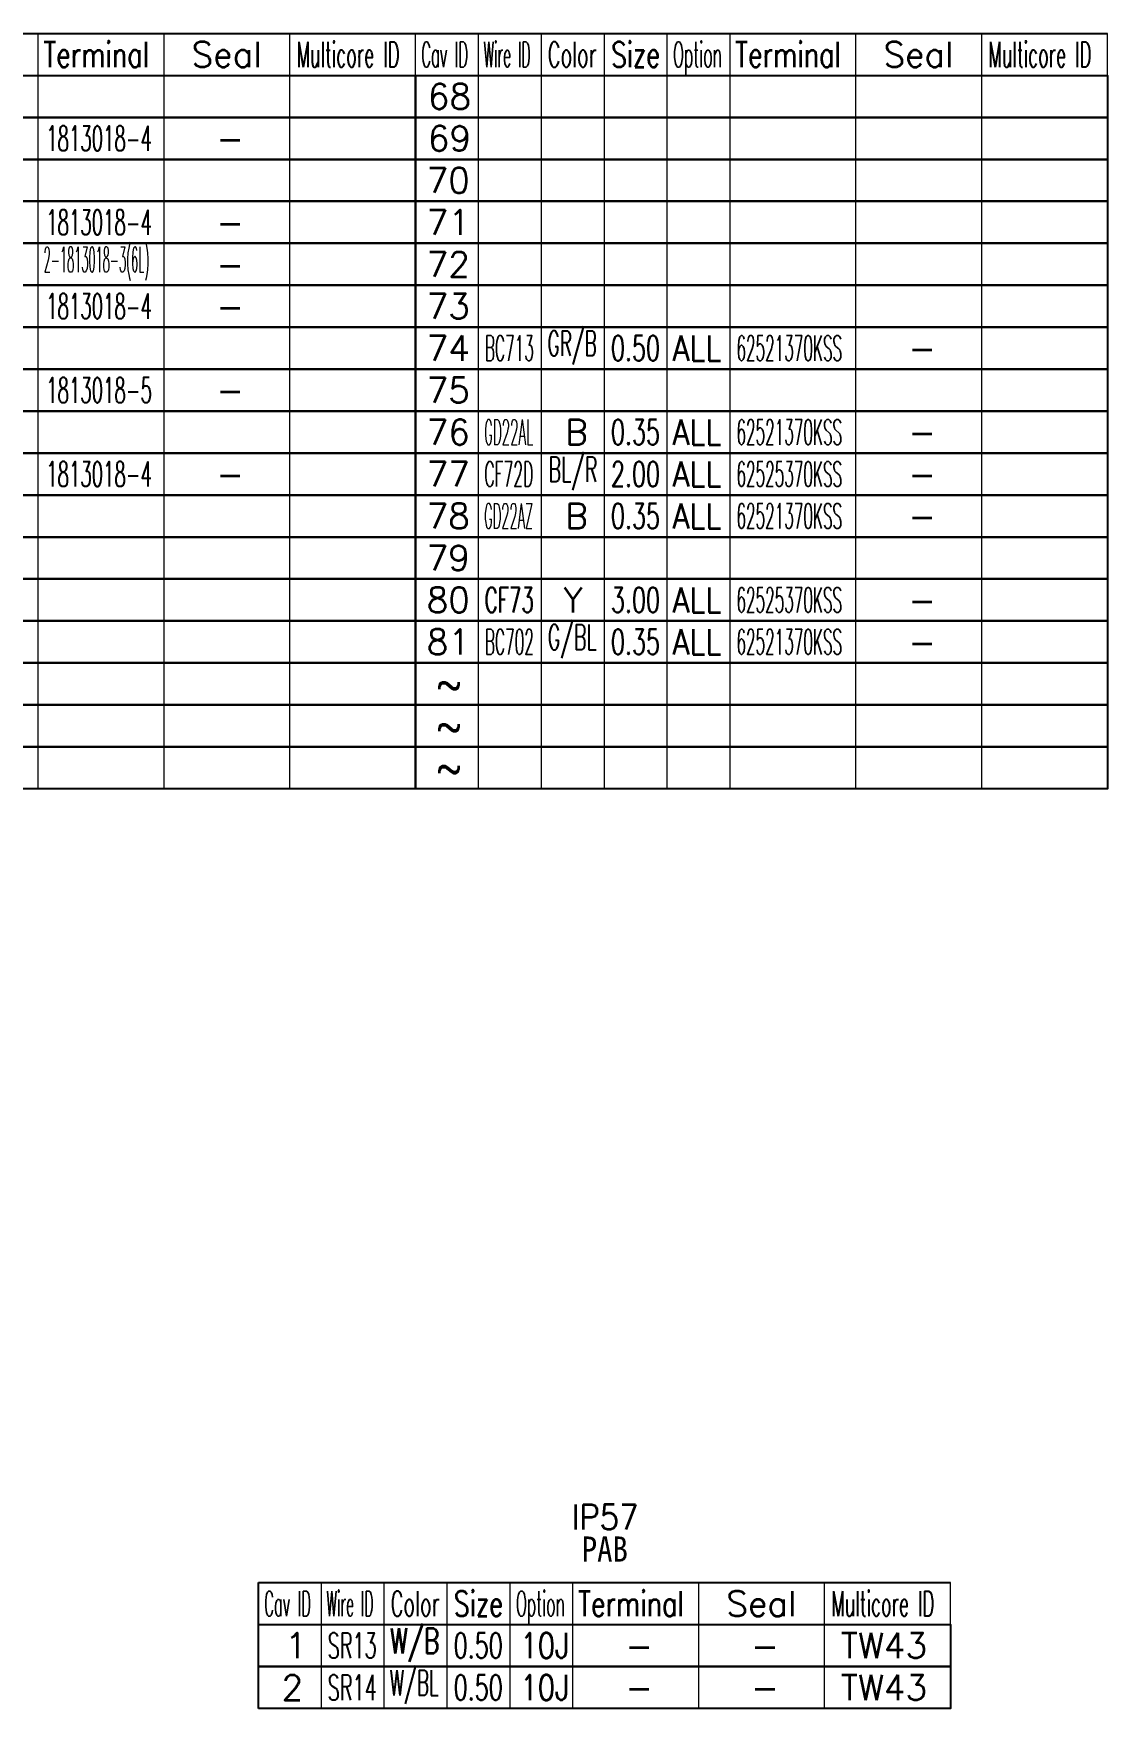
# Model space of a CAD drawing. Header units: inches. Extents: x 47316 to 59086, y 3141 to 11743.
# Drawn here: x 53661.2 to 53789.2, y 8757.3 to 8956.8 of the extents above; entities that cross this region are included whole.
import ezdxf

# ---------------------------------------------------------------- set-up
doc = ezdxf.new("R2010")
doc.units = ezdxf.units.IN
doc.header["$MEASUREMENT"] = 0
doc.styles.get("Standard").update_dxf_attribs({"font": ''})
doc.styles.get('Standard').set_extended_font_data('SimSun')

msp = doc.modelspace()

# ---------------------------------------------------------------- linework, layer by layer
at = {"color": 0, "linetype": 'Continuous', "lineweight": -2}
for p, q in [((53376.74, 8956.85), (53789.24, 8956.85)), ((53376.74, 8951.85), (53789.24, 8951.85)), ((53688, 8772.25), (53770.5, 8772.25)), ((53688, 8767.25), (53688, 8772.25)), ((53688, 8767.25), (53770.5, 8767.25))]:
    msp.add_line(p, q, dxfattribs=at)
at = {"color": 7, "linetype": 'Continuous', "lineweight": 15}
for p, q in [((53661.74, 8951.85), (53661.74, 8956.85)), ((53676.74, 8951.85), (53676.74, 8956.85)), ((53691.74, 8951.85), (53691.74, 8956.85)), ((53706.74, 8951.85), (53706.74, 8956.85)), ((53714.24, 8951.85), (53714.24, 8956.85)), ((53721.74, 8951.85), (53721.74, 8956.85)), ((53729.24, 8951.85), (53729.24, 8956.85)), ((53736.74, 8951.85), (53736.74, 8956.85)), ((53744.24, 8951.85), (53744.24, 8956.85)), ((53759.24, 8951.85), (53759.24, 8956.85)), ((53774.24, 8951.85), (53774.24, 8956.85)), ((53789.24, 8951.85), (53789.24, 8956.85)), ((53695.5, 8767.25), (53695.5, 8772.25)), ((53703, 8767.25), (53703, 8772.25)), ((53710.5, 8767.25), (53710.5, 8772.25)), ((53718, 8767.25), (53718, 8772.25)), ((53725.5, 8767.25), (53725.5, 8772.25)), ((53740.5, 8767.25), (53740.5, 8772.25)), ((53755.5, 8767.25), (53755.5, 8772.25)), ((53770.5, 8767.25), (53770.5, 8772.25))]:
    msp.add_line(p, q, dxfattribs=at)
at = {"color": 102, "linetype": 'Continuous', "lineweight": 15}
for p, q in [((53661.74, 8946.85), (53661.74, 8951.85)), ((53676.74, 8946.85), (53676.74, 8951.85)), ((53691.74, 8946.85), (53691.74, 8951.85)), ((53714.24, 8946.85), (53714.24, 8951.85)), ((53721.74, 8946.85), (53721.74, 8951.85)), ((53729.24, 8946.85), (53729.24, 8951.85)), ((53736.74, 8946.85), (53736.74, 8951.85)), ((53744.24, 8946.85), (53744.24, 8951.85)), ((53759.24, 8946.85), (53759.24, 8951.85)), ((53774.24, 8946.85), (53774.24, 8951.85)), ((53661.74, 8941.85), (53661.74, 8946.85)), ((53676.74, 8941.85), (53676.74, 8946.85)), ((53691.74, 8941.85), (53691.74, 8946.85)), ((53714.24, 8941.85), (53714.24, 8946.85)), ((53721.74, 8941.85), (53721.74, 8946.85)), ((53729.24, 8941.85), (53729.24, 8946.85)), ((53736.74, 8941.85), (53736.74, 8946.85)), ((53744.24, 8941.85), (53744.24, 8946.85)), ((53759.24, 8941.85), (53759.24, 8946.85)), ((53774.24, 8941.85), (53774.24, 8946.85)), ((53661.74, 8936.85), (53661.74, 8941.85)), ((53676.74, 8936.85), (53676.74, 8941.85)), ((53691.74, 8936.85), (53691.74, 8941.85)), ((53714.24, 8936.85), (53714.24, 8941.85)), ((53721.74, 8936.85), (53721.74, 8941.85)), ((53729.24, 8936.85), (53729.24, 8941.85)), ((53736.74, 8936.85), (53736.74, 8941.85)), ((53744.24, 8936.85), (53744.24, 8941.85)), ((53759.24, 8936.85), (53759.24, 8941.85)), ((53774.24, 8936.85), (53774.24, 8941.85)), ((53661.74, 8931.85), (53661.74, 8936.85)), ((53676.74, 8931.85), (53676.74, 8936.85)), ((53691.74, 8931.85), (53691.74, 8936.85)), ((53714.24, 8931.85), (53714.24, 8936.85)), ((53721.74, 8931.85), (53721.74, 8936.85)), ((53729.24, 8931.85), (53729.24, 8936.85)), ((53736.74, 8931.85), (53736.74, 8936.85)), ((53744.24, 8931.85), (53744.24, 8936.85)), ((53759.24, 8931.85), (53759.24, 8936.85)), ((53774.24, 8931.85), (53774.24, 8936.85)), ((53661.74, 8926.85), (53661.74, 8931.85)), ((53676.74, 8926.85), (53676.74, 8931.85)), ((53691.74, 8926.85), (53691.74, 8931.85)), ((53714.24, 8926.85), (53714.24, 8931.85)), ((53721.74, 8926.85), (53721.74, 8931.85)), ((53729.24, 8926.85), (53729.24, 8931.85)), ((53736.74, 8926.85), (53736.74, 8931.85)), ((53744.24, 8926.85), (53744.24, 8931.85)), ((53759.24, 8926.85), (53759.24, 8931.85)), ((53774.24, 8926.85), (53774.24, 8931.85)), ((53661.74, 8921.85), (53661.74, 8926.85)), ((53676.74, 8921.85), (53676.74, 8926.85)), ((53691.74, 8921.85), (53691.74, 8926.85)), ((53714.24, 8921.85), (53714.24, 8926.85)), ((53721.74, 8921.85), (53721.74, 8926.85)), ((53729.24, 8921.85), (53729.24, 8926.85)), ((53736.74, 8921.85), (53736.74, 8926.85)), ((53744.24, 8921.85), (53744.24, 8926.85)), ((53759.24, 8921.85), (53759.24, 8926.85)), ((53774.24, 8921.85), (53774.24, 8926.85)), ((53661.74, 8916.85), (53661.74, 8921.85)), ((53676.74, 8916.85), (53676.74, 8921.85)), ((53691.74, 8916.85), (53691.74, 8921.85)), ((53714.24, 8916.85), (53714.24, 8921.85)), ((53721.74, 8916.85), (53721.74, 8921.85)), ((53729.24, 8916.85), (53729.24, 8921.85)), ((53736.74, 8916.85), (53736.74, 8921.85)), ((53744.24, 8916.85), (53744.24, 8921.85)), ((53759.24, 8916.85), (53759.24, 8921.85)), ((53774.24, 8916.85), (53774.24, 8921.85)), ((53661.74, 8911.85), (53661.74, 8916.85)), ((53676.74, 8911.85), (53676.74, 8916.85)), ((53691.74, 8911.85), (53691.74, 8916.85)), ((53714.24, 8911.85), (53714.24, 8916.85)), ((53721.74, 8911.85), (53721.74, 8916.85)), ((53729.24, 8911.85), (53729.24, 8916.85)), ((53736.74, 8911.85), (53736.74, 8916.85)), ((53744.24, 8911.85), (53744.24, 8916.85)), ((53759.24, 8911.85), (53759.24, 8916.85)), ((53774.24, 8911.85), (53774.24, 8916.85)), ((53661.74, 8906.85), (53661.74, 8911.85)), ((53676.74, 8906.85), (53676.74, 8911.85)), ((53691.74, 8906.85), (53691.74, 8911.85)), ((53714.24, 8906.85), (53714.24, 8911.85)), ((53721.74, 8906.85), (53721.74, 8911.85)), ((53729.24, 8906.85), (53729.24, 8911.85)), ((53736.74, 8906.85), (53736.74, 8911.85)), ((53744.24, 8906.85), (53744.24, 8911.85)), ((53759.24, 8906.85), (53759.24, 8911.85)), ((53774.24, 8906.85), (53774.24, 8911.85)), ((53661.74, 8901.85), (53661.74, 8906.85)), ((53676.74, 8901.85), (53676.74, 8906.85)), ((53691.74, 8901.85), (53691.74, 8906.85)), ((53714.24, 8901.85), (53714.24, 8906.85)), ((53721.74, 8901.85), (53721.74, 8906.85)), ((53729.24, 8901.85), (53729.24, 8906.85)), ((53736.74, 8901.85), (53736.74, 8906.85)), ((53744.24, 8901.85), (53744.24, 8906.85)), ((53759.24, 8901.85), (53759.24, 8906.85)), ((53774.24, 8901.85), (53774.24, 8906.85)), ((53661.74, 8896.85), (53661.74, 8901.85)), ((53676.74, 8896.85), (53676.74, 8901.85)), ((53691.74, 8896.85), (53691.74, 8901.85)), ((53714.24, 8896.85), (53714.24, 8901.85)), ((53721.74, 8896.85), (53721.74, 8901.85)), ((53729.24, 8896.85), (53729.24, 8901.85)), ((53736.74, 8896.85), (53736.74, 8901.85)), ((53744.24, 8896.85), (53744.24, 8901.85)), ((53759.24, 8896.85), (53759.24, 8901.85)), ((53774.24, 8896.85), (53774.24, 8901.85)), ((53661.74, 8891.85), (53661.74, 8896.85)), ((53676.74, 8891.85), (53676.74, 8896.85)), ((53691.74, 8891.85), (53691.74, 8896.85)), ((53714.24, 8891.85), (53714.24, 8896.85)), ((53721.74, 8891.85), (53721.74, 8896.85)), ((53729.24, 8891.85), (53729.24, 8896.85)), ((53736.74, 8891.85), (53736.74, 8896.85)), ((53744.24, 8891.85), (53744.24, 8896.85)), ((53759.24, 8891.85), (53759.24, 8896.85)), ((53774.24, 8891.85), (53774.24, 8896.85)), ((53661.74, 8886.85), (53661.74, 8891.85)), ((53676.74, 8886.85), (53676.74, 8891.85)), ((53691.74, 8886.85), (53691.74, 8891.85)), ((53714.24, 8886.85), (53714.24, 8891.85)), ((53721.74, 8886.85), (53721.74, 8891.85)), ((53729.24, 8886.85), (53729.24, 8891.85)), ((53736.74, 8886.85), (53736.74, 8891.85)), ((53744.24, 8886.85), (53744.24, 8891.85)), ((53759.24, 8886.85), (53759.24, 8891.85)), ((53774.24, 8886.85), (53774.24, 8891.85)), ((53661.74, 8881.85), (53661.74, 8886.85)), ((53676.74, 8881.85), (53676.74, 8886.85)), ((53691.74, 8881.85), (53691.74, 8886.85)), ((53714.24, 8881.85), (53714.24, 8886.85)), ((53721.74, 8881.85), (53721.74, 8886.85)), ((53729.24, 8881.85), (53729.24, 8886.85)), ((53736.74, 8881.85), (53736.74, 8886.85)), ((53744.24, 8881.85), (53744.24, 8886.85)), ((53759.24, 8881.85), (53759.24, 8886.85)), ((53774.24, 8881.85), (53774.24, 8886.85)), ((53661.74, 8876.85), (53661.74, 8881.85)), ((53676.74, 8876.85), (53676.74, 8881.85)), ((53691.74, 8876.85), (53691.74, 8881.85)), ((53714.24, 8876.85), (53714.24, 8881.85)), ((53721.74, 8876.85), (53721.74, 8881.85)), ((53729.24, 8876.85), (53729.24, 8881.85)), ((53736.74, 8876.85), (53736.74, 8881.85)), ((53744.24, 8876.85), (53744.24, 8881.85)), ((53759.24, 8876.85), (53759.24, 8881.85)), ((53774.24, 8876.85), (53774.24, 8881.85)), ((53661.74, 8871.85), (53661.74, 8876.85)), ((53676.74, 8871.85), (53676.74, 8876.85)), ((53691.74, 8871.85), (53691.74, 8876.85)), ((53714.24, 8871.85), (53714.24, 8876.85)), ((53721.74, 8871.85), (53721.74, 8876.85)), ((53729.24, 8871.85), (53729.24, 8876.85)), ((53736.74, 8871.85), (53736.74, 8876.85)), ((53744.24, 8871.85), (53744.24, 8876.85)), ((53759.24, 8871.85), (53759.24, 8876.85)), ((53774.24, 8871.85), (53774.24, 8876.85)), ((53661.74, 8866.85), (53661.74, 8871.85)), ((53676.74, 8866.85), (53676.74, 8871.85)), ((53691.74, 8866.85), (53691.74, 8871.85)), ((53714.24, 8866.85), (53714.24, 8871.85)), ((53721.74, 8866.85), (53721.74, 8871.85)), ((53729.24, 8866.85), (53729.24, 8871.85)), ((53736.74, 8866.85), (53736.74, 8871.85)), ((53744.24, 8866.85), (53744.24, 8871.85)), ((53759.24, 8866.85), (53759.24, 8871.85)), ((53774.24, 8866.85), (53774.24, 8871.85)), ((53695.5, 8762.25), (53695.5, 8767.25)), ((53703, 8762.25), (53703, 8767.25)), ((53710.5, 8762.25), (53710.5, 8767.25)), ((53718, 8762.25), (53718, 8767.25)), ((53725.5, 8762.25), (53725.5, 8767.25)), ((53740.5, 8762.25), (53740.5, 8767.25)), ((53755.5, 8762.25), (53755.5, 8767.25)), ((53695.5, 8757.25), (53695.5, 8762.25)), ((53703, 8757.25), (53703, 8762.25)), ((53710.5, 8757.25), (53710.5, 8762.25)), ((53718, 8757.25), (53718, 8762.25)), ((53725.5, 8757.25), (53725.5, 8762.25)), ((53740.5, 8757.25), (53740.5, 8762.25)), ((53755.5, 8757.25), (53755.5, 8762.25))]:
    msp.add_line(p, q, dxfattribs=at)
at = {"color": 0, "linetype": 'Continuous', "lineweight": -2}
for points in [[(53624.24, 8946.85), (53624.24, 8951.85), (53706.74, 8951.85), (53706.74, 8946.85)], [(53706.74, 8946.85), (53706.74, 8951.85), (53789.24, 8951.85), (53789.24, 8946.85)], [(53624.24, 8941.85), (53624.24, 8946.85), (53706.74, 8946.85), (53706.74, 8941.85)], [(53706.74, 8941.85), (53706.74, 8946.85), (53789.24, 8946.85), (53789.24, 8941.85)], [(53624.24, 8936.85), (53624.24, 8941.85), (53706.74, 8941.85), (53706.74, 8936.85)], [(53706.74, 8936.85), (53706.74, 8941.85), (53789.24, 8941.85), (53789.24, 8936.85)], [(53624.24, 8931.85), (53624.24, 8936.85), (53706.74, 8936.85), (53706.74, 8931.85)], [(53706.74, 8931.85), (53706.74, 8936.85), (53789.24, 8936.85), (53789.24, 8931.85)], [(53624.24, 8926.85), (53624.24, 8931.85), (53706.74, 8931.85), (53706.74, 8926.85)], [(53706.74, 8926.85), (53706.74, 8931.85), (53789.24, 8931.85), (53789.24, 8926.85)], [(53624.24, 8921.85), (53624.24, 8926.85), (53706.74, 8926.85), (53706.74, 8921.85)], [(53706.74, 8921.85), (53706.74, 8926.85), (53789.24, 8926.85), (53789.24, 8921.85)], [(53624.24, 8916.85), (53624.24, 8921.85), (53706.74, 8921.85), (53706.74, 8916.85)], [(53706.74, 8916.85), (53706.74, 8921.85), (53789.24, 8921.85), (53789.24, 8916.85)], [(53624.24, 8911.85), (53624.24, 8916.85), (53706.74, 8916.85), (53706.74, 8911.85)], [(53706.74, 8911.85), (53706.74, 8916.85), (53789.24, 8916.85), (53789.24, 8911.85)], [(53624.24, 8906.85), (53624.24, 8911.85), (53706.74, 8911.85), (53706.74, 8906.85)], [(53706.74, 8906.85), (53706.74, 8911.85), (53789.24, 8911.85), (53789.24, 8906.85)], [(53624.24, 8901.85), (53624.24, 8906.85), (53706.74, 8906.85), (53706.74, 8901.85)], [(53706.74, 8901.85), (53706.74, 8906.85), (53789.24, 8906.85), (53789.24, 8901.85)], [(53624.24, 8896.85), (53624.24, 8901.85), (53706.74, 8901.85), (53706.74, 8896.85)], [(53706.74, 8896.85), (53706.74, 8901.85), (53789.24, 8901.85), (53789.24, 8896.85)], [(53624.24, 8891.85), (53624.24, 8896.85), (53706.74, 8896.85), (53706.74, 8891.85)], [(53706.74, 8891.85), (53706.74, 8896.85), (53789.24, 8896.85), (53789.24, 8891.85)], [(53624.24, 8886.85), (53624.24, 8891.85), (53706.74, 8891.85), (53706.74, 8886.85)], [(53706.74, 8886.85), (53706.74, 8891.85), (53789.24, 8891.85), (53789.24, 8886.85)], [(53624.24, 8881.85), (53624.24, 8886.85), (53706.74, 8886.85), (53706.74, 8881.85)], [(53706.74, 8881.85), (53706.74, 8886.85), (53789.24, 8886.85), (53789.24, 8881.85)], [(53624.24, 8876.85), (53624.24, 8881.85), (53706.74, 8881.85), (53706.74, 8876.85)], [(53706.74, 8876.85), (53706.74, 8881.85), (53789.24, 8881.85), (53789.24, 8876.85)], [(53624.24, 8871.85), (53624.24, 8876.85), (53706.74, 8876.85), (53706.74, 8871.85)], [(53706.74, 8871.85), (53706.74, 8876.85), (53789.24, 8876.85), (53789.24, 8871.85)], [(53624.24, 8866.85), (53624.24, 8871.85), (53706.74, 8871.85), (53706.74, 8866.85)], [(53706.74, 8866.85), (53706.74, 8871.85), (53789.24, 8871.85), (53789.24, 8866.85)], [(53688, 8762.25), (53688, 8767.25), (53770.5, 8767.25), (53770.5, 8762.25)], [(53688, 8757.25), (53688, 8762.25), (53770.5, 8762.25), (53770.5, 8757.25)]]:
    msp.add_lwpolyline(points, close=True, dxfattribs=at)

# ---------------------------------------------------------------- texts
at = {"color": 7, "linetype": 'Continuous', "lineweight": 15, "char_height": 3, "attachment_point": 1}
for s, insert, width in [('\\Fromans.shx;\\W0.7480916031;\\T1.0000000000;\\o\\lTerminal', (53662.34, 8955.85), 14), ('\\Fromans.shx;\\W0.5185185185;\\T1.0000000000;\\o\\lMulticore ID', (53692.53, 8955.85), 14), ('\\Fromans.shx;\\W0.4026548673;\\T1.0000000000;\\o\\lWire ID', (53714.85, 8955.85), 6.5), ('\\Fromans.shx;\\W0.7222222222;\\T1.0000000000;\\o\\lSize', (53730.05, 8955.85), 6.5), ('\\Fromans.shx;\\W0.4595959596;\\T1.0000000000;\\o\\lOption', (53737.43, 8955.85), 6.5), ('\\Fromans.shx;\\W0.7480916031;\\T1.0000000000;\\o\\lTerminal', (53744.84, 8955.85), 14), ('\\Fromans.shx;\\W0.5185185185;\\T1.0000000000;\\o\\lMulticore ID', (53775.03, 8955.85), 14), ('\\Fromans.shx;\\W1.0000000000;\\T1.0000000000;\\o\\lSeal', (53680.02, 8955.85), 9.2857), ('\\Fromans.shx;\\W0.4292452830;\\T1.0000000000;\\o\\lCav ID', (53707.42, 8955.85), 6.5), ('\\Fromans.shx;\\W0.5687500000;\\T1.0000000000;\\o\\lColor', (53722.48, 8955.85), 6.5), ('\\Fromans.shx;\\W1.0000000000;\\T1.0000000000;\\o\\lSeal', (53762.52, 8955.85), 9.2857), ('\\Fromans.shx;\\W1.0000000000;\\T1.0000000000;\\o\\l68', (53708.2, 8950.85), 5.7143), ('\\Fromans.shx;\\W1.0000000000;\\T1.0000000000;\\o\\l69', (53708.2, 8945.85), 5.7143), ('\\Fromans.shx;\\W1.0000000000;\\T1.0000000000;\\o\\l70', (53708.06, 8940.85), 5.7143), ('\\Fromans.shx;\\W1.0000000000;\\T1.0000000000;\\o\\l71', (53708.06, 8935.85), 5.7143), ('\\Fromans.shx;\\W1.0000000000;\\T1.0000000000;\\o\\l72', (53708.06, 8930.85), 5.7143), ('\\Fromans.shx;\\W1.0000000000;\\T1.0000000000;\\o\\l73', (53708.06, 8925.85), 5.7143), ('\\Fromans.shx;\\W1.0000000000;\\T1.0000000000;\\o\\l74', (53708.06, 8920.85), 5.7143), ('\\Fromans.shx;\\W1.0000000000;\\T1.0000000000;\\o\\l75', (53708.06, 8915.85), 5.7143), ('\\Fromans.shx;\\W1.0000000000;\\T1.0000000000;\\o\\l76', (53708.06, 8910.85), 5.7143), ('\\Fromans.shx;\\W1.0000000000;\\T1.0000000000;\\o\\l77', (53708.06, 8905.85), 5.7143), ('\\Fromans.shx;\\W1.0000000000;\\T1.0000000000;\\o\\l78', (53708.06, 8900.85), 5.7143), ('\\Fromans.shx;\\W1.0000000000;\\T1.0000000000;\\o\\l79', (53708.06, 8895.85), 5.7143), ('\\Fromans.shx;\\W1.0000000000;\\T1.0000000000;\\o\\l80', (53708.06, 8890.85), 5.7143), ('\\Fromans.shx;\\W1.0000000000;\\T1.0000000000;\\o\\l81', (53708.06, 8885.85), 5.7143), ('\\Fromans.shx;\\W1.0000000000;\\T1.0000000000;\\o\\l~', (53709.2, 8880.85), 3.7143), ('\\Fromans.shx;\\W1.0000000000;\\T1.0000000000;\\o\\l~', (53709.2, 8875.85), 3.7143), ('\\Fromans.shx;\\W1.0000000000;\\T1.0000000000;\\o\\l~', (53709.2, 8870.85), 3.7143), ('\\Fromans.shx;\\W0.4292452830;\\T1.0000000000;\\o\\lCav ID', (53688.69, 8771.25), 6.5), ('\\Fromans.shx;\\W0.4026548673;\\T1.0000000000;\\o\\lWire ID', (53696.12, 8771.25), 6.5), ('\\Fromans.shx;\\W0.5687500000;\\T1.0000000000;\\o\\lColor', (53703.75, 8771.25), 6.5), ('\\Fromans.shx;\\W0.7222222222;\\T1.0000000000;\\o\\lSize', (53711.31, 8771.25), 6.5), ('\\Fromans.shx;\\W0.4595959596;\\T1.0000000000;\\o\\lOption', (53718.7, 8771.25), 6.5), ('\\Fromans.shx;\\W0.7480916031;\\T1.0000000000;\\o\\lTerminal', (53726.11, 8771.25), 14), ('\\Fromans.shx;\\W1.0000000000;\\T1.0000000000;\\o\\lSeal', (53743.79, 8771.25), 9.2857), ('\\Fromans.shx;\\W0.5185185185;\\T1.0000000000;\\o\\lMulticore ID', (53756.3, 8771.25), 14), ('\\Fromans.shx;\\W1.0000000000;\\T1.0000000000;\\o\\l1', (53691.18, 8766.25), 2.8571), ('\\Fromans.shx;\\W1.0000000000;\\T1.0000000000;\\o\\l2', (53690.75, 8761.25), 2.8571)]:
    msp.add_mtext(s, dxfattribs=dict(at, insert=insert, width=width))
at = {"color": 21, "linetype": 'Continuous', "lineweight": 15, "char_height": 3, "attachment_point": 1}
for s, insert, width in [('\\Fromans.shx;\\W0.5268817204;\\T1.0000000000;\\o\\l1813018-4', (53662.69, 8945.85), 14), ('\\Fromans.shx;\\W0.5268817204;\\T1.0000000000;\\o\\l1813018-4', (53662.69, 8935.85), 14), ('\\Fromans.shx;\\W0.3299663300;\\T1.0000000000;\\o\\l2-1813018-3(6L)', (53662.38, 8931.42), 14), ('\\Fromans.shx;\\W0.5268817204;\\T1.0000000000;\\o\\l1813018-4', (53662.69, 8925.85), 14), ('\\Fromans.shx;\\W0.4460784314;\\T1.0000000000;\\o\\lBC713', (53714.99, 8920.85), 6.5), ('\\Fromans.shx;\\W0.6500000000;\\T1.0000000000;\\o\\l0.50', (53730.02, 8920.85), 6.5), ('\\Fromans.shx;\\W0.4434389140;\\T1.0000000000;\\o\\l62521370KSS', (53744.99, 8920.85), 14), ('\\Fromans.shx;\\W0.5268817204;\\T1.0000000000;\\o\\l1813018-5', (53662.69, 8915.85), 14), ('\\Fromans.shx;\\W0.3888888889;\\T1.0000000000;\\o\\lGD22AL', (53714.9, 8910.85), 6.5), ('\\Fromans.shx;\\W0.6500000000;\\T1.0000000000;\\o\\l0.35', (53730.02, 8910.85), 6.5), ('\\Fromans.shx;\\W0.4434389140;\\T1.0000000000;\\o\\l62521370KSS', (53744.99, 8910.85), 14), ('\\Fromans.shx;\\W0.5268817204;\\T1.0000000000;\\o\\l1813018-4', (53662.69, 8905.85), 14), ('\\Fromans.shx;\\W0.4550000000;\\T1.0000000000;\\o\\lCF72D', (53714.93, 8905.85), 6.5), ('\\Fromans.shx;\\W0.6500000000;\\T1.0000000000;\\o\\l2.00', (53730.02, 8905.85), 6.5), ('\\Fromans.shx;\\W0.4434389140;\\T1.0000000000;\\o\\l62525370KSS', (53744.99, 8905.85), 14), ('\\Fromans.shx;\\W0.3791666667;\\T1.0000000000;\\o\\lGD22AZ', (53714.9, 8900.85), 6.5), ('\\Fromans.shx;\\W0.6500000000;\\T1.0000000000;\\o\\l0.35', (53730.02, 8900.85), 6.5), ('\\Fromans.shx;\\W0.4434389140;\\T1.0000000000;\\o\\l62521370KSS', (53744.99, 8900.85), 14), ('\\Fromans.shx;\\W0.5759493671;\\T1.0000000000;\\o\\lCF73', (53714.98, 8890.85), 6.5), ('\\Fromans.shx;\\W0.6500000000;\\T1.0000000000;\\o\\l3.00', (53730.02, 8890.85), 6.5), ('\\Fromans.shx;\\W0.4434389140;\\T1.0000000000;\\o\\l62525370KSS', (53744.99, 8890.85), 14), ('\\Fromans.shx;\\W0.4460784314;\\T1.0000000000;\\o\\lBC702', (53714.99, 8885.85), 6.5), ('\\Fromans.shx;\\W0.6500000000;\\T1.0000000000;\\o\\l0.35', (53730.02, 8885.85), 6.5), ('\\Fromans.shx;\\W0.4434389140;\\T1.0000000000;\\o\\l62521370KSS', (53744.99, 8885.85), 14), ('\\Fromans.shx;\\W0.5617283951;\\T1.0000000000;\\o\\lSR13', (53696.24, 8766.25), 6.5), ('\\Fromans.shx;\\W0.6500000000;\\T1.0000000000;\\o\\l0.50', (53711.28, 8766.25), 6.5), ('\\Fromans.shx;\\W1.0000000000;\\T1.0000000000;\\o\\l-', (53731.72, 8766.25), 3.7143), ('\\Fromans.shx;\\W1.0000000000;\\T1.0000000000;\\o\\lTW43', (53757.43, 8766.25), 11.4286), ('\\Fromans.shx;\\W0.5617283951;\\T1.0000000000;\\o\\lSR14', (53696.24, 8761.25), 6.5), ('\\Fromans.shx;\\W0.6500000000;\\T1.0000000000;\\o\\l0.50', (53711.28, 8761.25), 6.5), ('\\Fromans.shx;\\W1.0000000000;\\T1.0000000000;\\o\\lTW43', (53757.43, 8761.25), 11.4286), ('\\Fromans.shx;\\W1.0000000000;\\T1.0000000000;\\o\\l-', (53731.72, 8761.25), 3.7143)]:
    msp.add_mtext(s, dxfattribs=dict(at, insert=insert, width=width))
at = {"color": 140, "linetype": 'Continuous', "lineweight": 15, "char_height": 3, "attachment_point": 1}
for s, insert, width in [('\\Fromans.shx;\\W1.0000000000;\\T1.0000000000;\\o\\l-', (53682.95, 8945.85), 3.7143), ('\\Fromans.shx;\\W1.0000000000;\\T1.0000000000;\\o\\l-', (53682.95, 8935.85), 3.7143), ('\\Fromans.shx;\\W1.0000000000;\\T1.0000000000;\\o\\l-', (53682.95, 8930.85), 3.7143), ('\\Fromans.shx;\\W1.0000000000;\\T1.0000000000;\\o\\l-', (53682.95, 8925.85), 3.7143), ('\\Fromans.shx;\\W0.5352941176;\\T1.0000000000;\\o\\lGR/B', (53722.47, 8921.42), 6.5), ('\\Fromans.shx;\\W0.8750000000;\\T1.0000000000;\\o\\lALL', (53737.36, 8920.85), 6.5), ('\\Fromans.shx;\\W1.0000000000;\\T1.0000000000;\\o\\l-', (53765.45, 8920.85), 3.7143), ('\\Fromans.shx;\\W1.0000000000;\\T1.0000000000;\\o\\l-', (53682.95, 8915.85), 3.7143), ('\\Fromans.shx;\\W1.0000000000;\\T1.0000000000;\\o\\lB', (53724.56, 8910.85), 3), ('\\Fromans.shx;\\W0.8750000000;\\T1.0000000000;\\o\\lALL', (53737.36, 8910.85), 6.5), ('\\Fromans.shx;\\W1.0000000000;\\T1.0000000000;\\o\\l-', (53765.45, 8910.85), 3.7143), ('\\Fromans.shx;\\W0.5617283951;\\T1.0000000000;\\o\\lBL/R', (53722.56, 8906.42), 6.5), ('\\Fromans.shx;\\W1.0000000000;\\T1.0000000000;\\o\\l-', (53682.95, 8905.85), 3.7143), ('\\Fromans.shx;\\W0.8750000000;\\T1.0000000000;\\o\\lALL', (53737.36, 8905.85), 6.5), ('\\Fromans.shx;\\W1.0000000000;\\T1.0000000000;\\o\\l-', (53765.45, 8905.85), 3.7143), ('\\Fromans.shx;\\W1.0000000000;\\T1.0000000000;\\o\\lB', (53724.56, 8900.85), 3), ('\\Fromans.shx;\\W0.8750000000;\\T1.0000000000;\\o\\lALL', (53737.36, 8900.85), 6.5), ('\\Fromans.shx;\\W1.0000000000;\\T1.0000000000;\\o\\l-', (53765.45, 8900.85), 3.7143), ('\\Fromans.shx;\\W1.0000000000;\\T1.0000000000;\\o\\lY', (53724.34, 8890.85), 2.5714), ('\\Fromans.shx;\\W0.8750000000;\\T1.0000000000;\\o\\lALL', (53737.36, 8890.85), 6.5), ('\\Fromans.shx;\\W1.0000000000;\\T1.0000000000;\\o\\l-', (53765.45, 8890.85), 3.7143), ('\\Fromans.shx;\\W0.5617283951;\\T1.0000000000;\\o\\lG/BL', (53722.48, 8886.42), 6.5), ('\\Fromans.shx;\\W0.8750000000;\\T1.0000000000;\\o\\lALL', (53737.36, 8885.85), 6.5), ('\\Fromans.shx;\\W1.0000000000;\\T1.0000000000;\\o\\l-', (53765.45, 8885.85), 3.7143), ('\\Fromans.shx;\\W0.6791044776;\\T1.0000000000;\\o\\lW/B', (53703.7, 8766.82), 6.5), ('\\Fromans.shx;\\W0.8125000000;\\T1.0000000000;\\o\\l10J', (53719.2, 8766.25), 6.5), ('\\Fromans.shx;\\W1.0000000000;\\T1.0000000000;\\o\\l-', (53746.72, 8766.25), 3.7143), ('\\Fromans.shx;\\W0.5416666667;\\T1.0000000000;\\o\\lW/BL', (53703.66, 8761.82), 6.5), ('\\Fromans.shx;\\W0.8125000000;\\T1.0000000000;\\o\\l10J', (53719.2, 8761.25), 6.5), ('\\Fromans.shx;\\W1.0000000000;\\T1.0000000000;\\o\\l-', (53746.72, 8761.25), 3.7143)]:
    msp.add_mtext(s, dxfattribs=dict(at, insert=insert, width=width))
at = {"color": 6, "linetype": 'Continuous', "lineweight": 20, "char_height": 3, "attachment_point": 1}
for s, insert, width in [('\\Fromans.shx;\\W0.9000000000;\\T1.0000000000;\\o\\lIP57', (53725.33, 8781.57), 8.8714), ('\\f黑体|b0|i0|c1|p0;\\W0.9000000000;\\T1.0000000000;\\o\\lPAB', (53726.54, 8777.75), 5.8247)]:
    msp.add_mtext(s, dxfattribs=dict(at, insert=insert, width=width))

doc.saveas('drawing.dxf')
